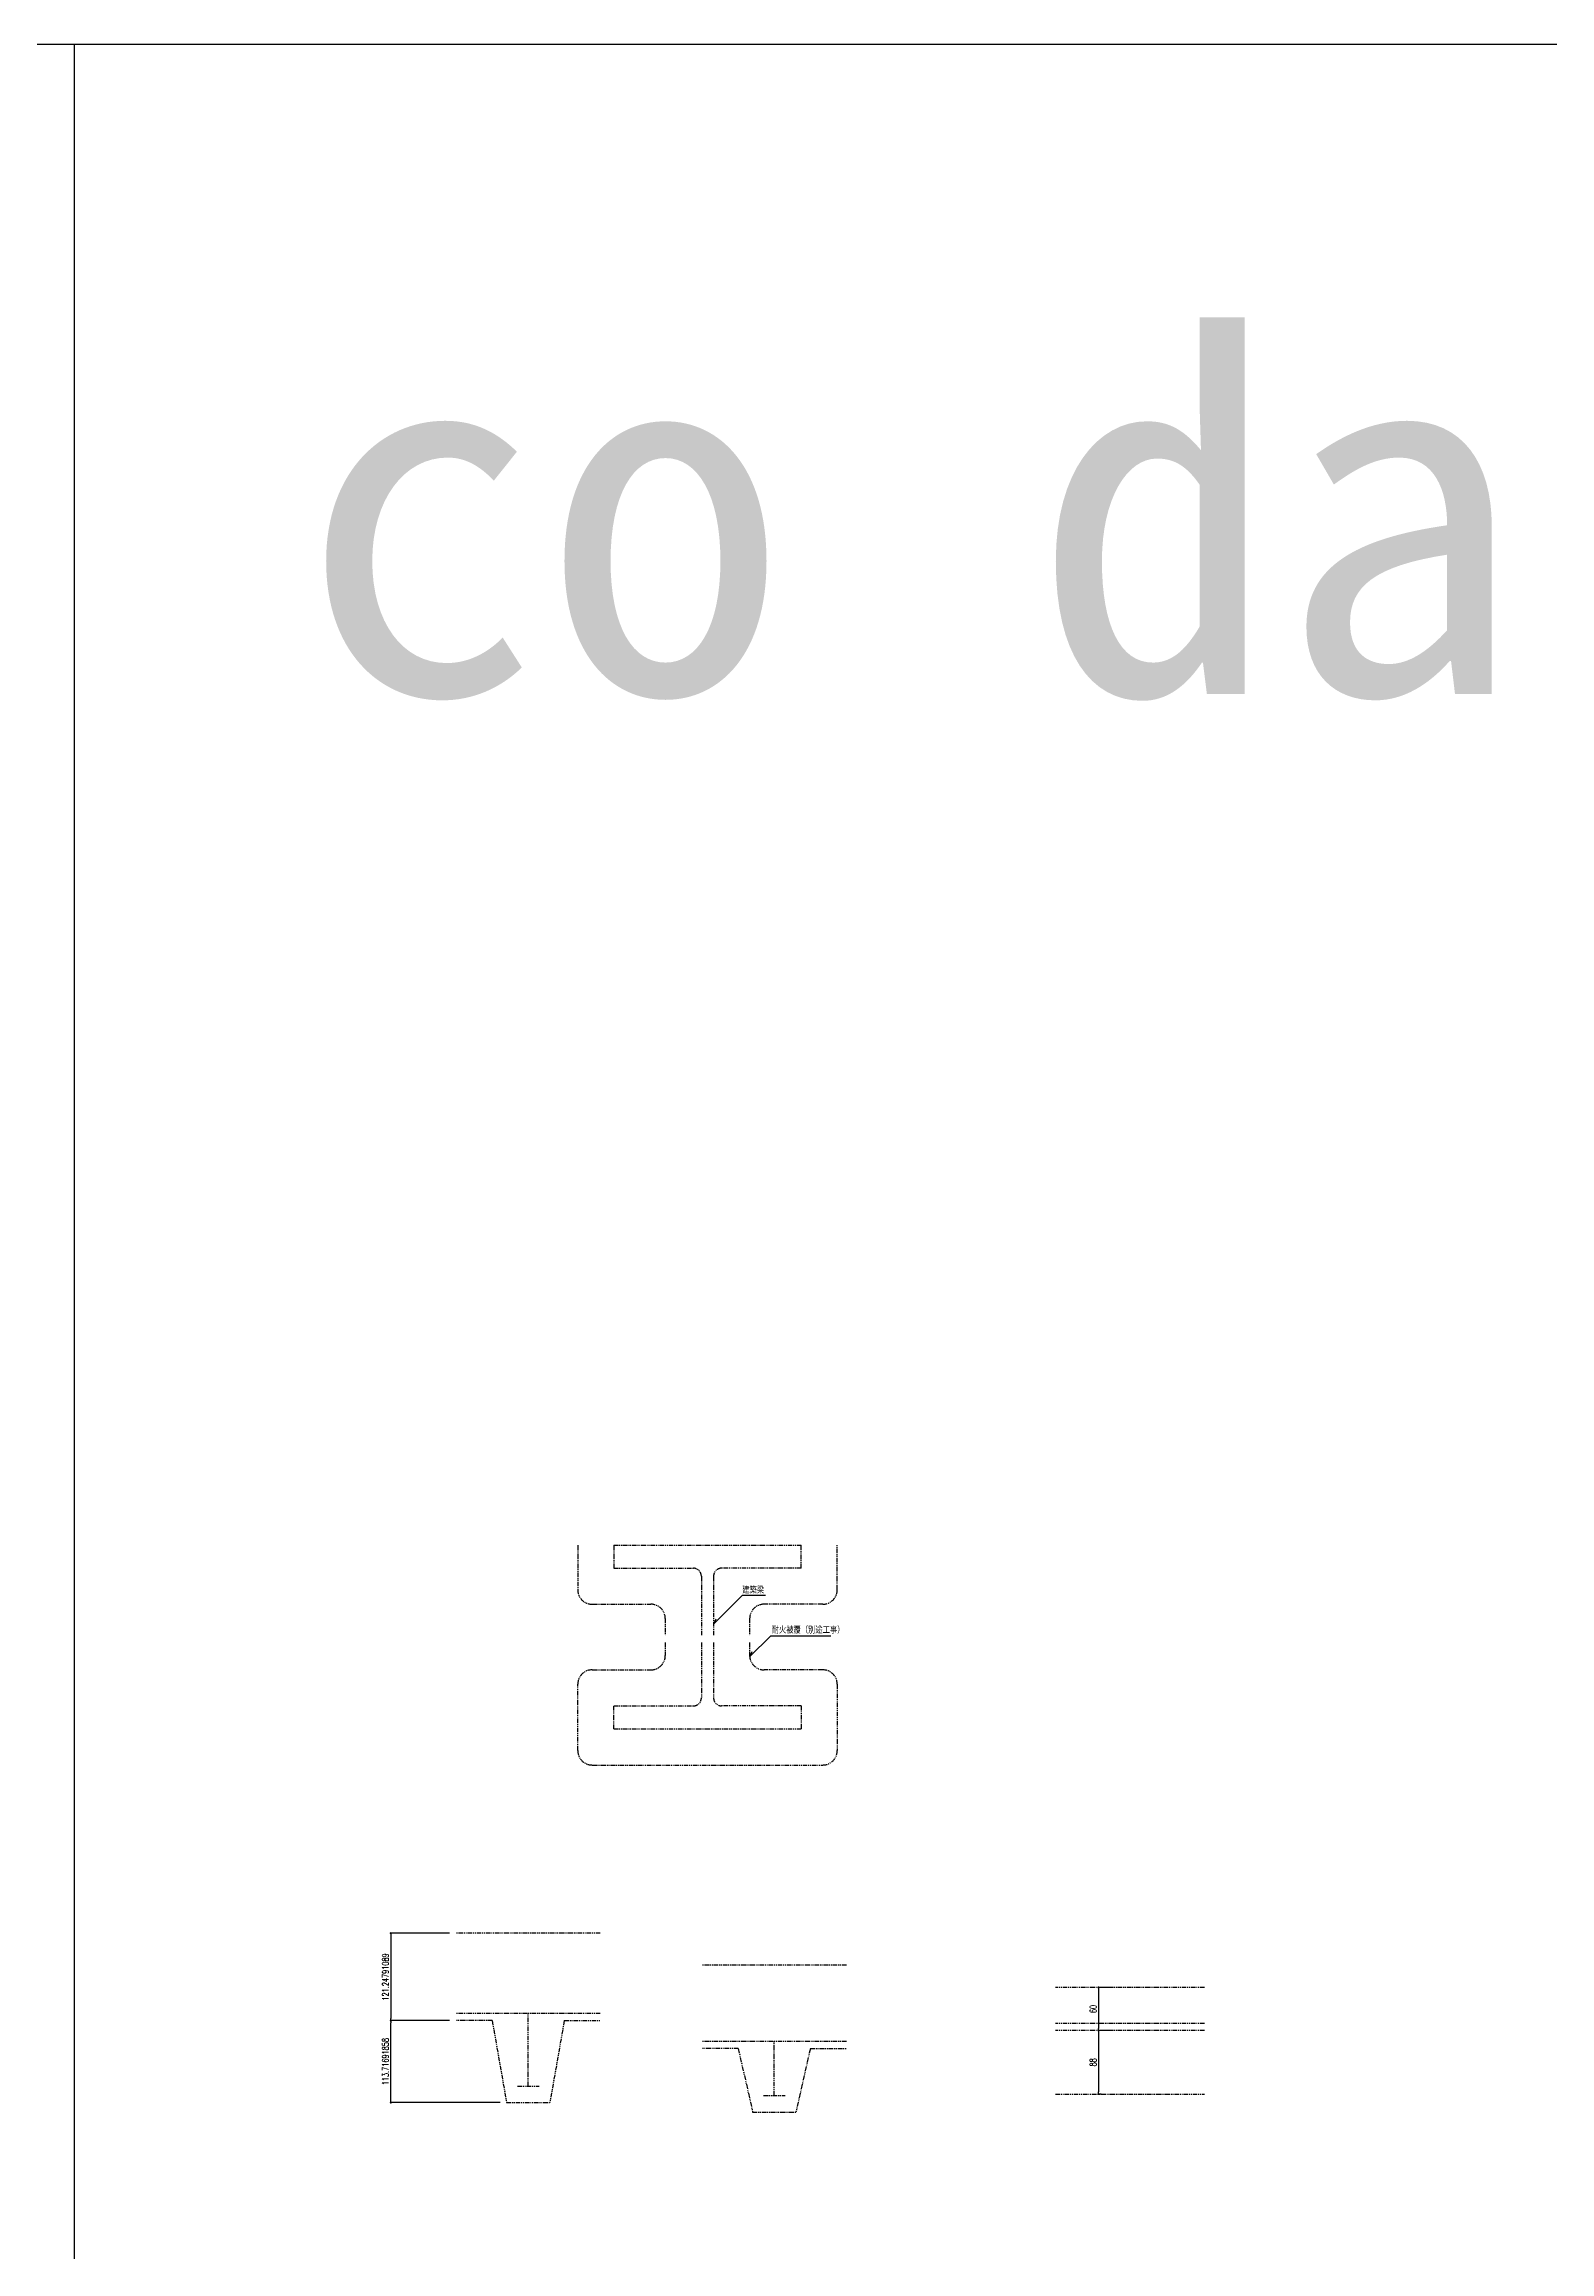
# Model space of a CAD drawing. Extents: x -275225 to 47266, y -41063 to 95295.
# Drawn here: x -214386 to -212297, y -20208 to -17145 of the extents above; entities that cross this region are included whole.
import ezdxf

# ---------------------------------------------------------------- set-up
doc = ezdxf.new("R2010")
doc.units = 0
doc.header["$LTSCALE"] = 0.2
doc.header["$PDMODE"] = 99
doc.header["$PDSIZE"] = 5
doc.linetypes.add('PHANTOM', pattern=[63.5, 31.75, -6.35, 6.35, -6.35, 6.35, -6.35])
for name, color, linetype in [('_P18_製品寸法', 9, 'Continuous'), ('_別途', 6, 'PHANTOM'), ('_図面枠', 7, 'Continuous'), ('_文字', 3, 'Continuous'), ('_製品寸法', 9, 'Continuous')]:
    doc.layers.add(name, color=color, linetype=linetype)
doc.styles.add('OKAMURA', font='SIMPLEX.shx', dxfattribs={"width": 0.7, "bigfont": 'BIGFONT.shx'})
doc.styles.add('OKAMURA-G', font='MS Gothic.ttf')
doc.dimstyles.new('OKAMURA-003', dxfattribs={"dimscale": 3, "dimtxt": 3, "dimasz": 1, "dimexe": 0, "dimexo": 3, "dimgap": 1, "dimtad": 1, "dimdec": 3, "dimdsep": 46, "dimtxsty": 'OKAMURA', "dimblk1": 'DOT', "dimblk2": 'DOT', "dimsah": 1, "dimcen": 0, "dimclrd": 9, "dimclre": 9, "dimclrt": 3, "dimadec": 0, "dimazin": 0, "dimtfac": 1, "dimtdec": 3, "dimtix": 1, "dimtmove": 2, "dimatfit": 3, "dimldrblk": 'NONE', "dimfxl": 0, "dimtolj": 1, "dimarcsym": 0})
doc.dimstyles.new('OKAMURA-050', dxfattribs={"dimscale": 50, "dimtxt": 3, "dimasz": 1, "dimexe": 0, "dimexo": 3, "dimgap": 1, "dimtad": 1, "dimdec": 8, "dimdsep": 46, "dimtxsty": 'OKAMURA', "dimblk1": 'DOT', "dimblk2": 'DOT', "dimsah": 1, "dimcen": 0, "dimclrt": 3, "dimadec": 0, "dimazin": 0, "dimtfac": 1, "dimtdec": 8, "dimtix": 1, "dimtmove": 2, "dimatfit": 3, "dimfxl": 1, "dimtolj": 1, "dimarcsym": 0})

# ---------------------------------------------------------------- blocks, each defined once
blk = doc.blocks.new('*U922')
at = {"layer": '_別途'}
for p, q in [((-180, 0), (-180, -62)), ((-130, 0), (-130, -32)), ((-130, 0), (130, 0)), ((130, -32), (130, 0)), ((180, -62), (180, 0)), ((-130, -32), (-19.5, -32)), ((-8.5, -43), (-8.5, -125)), ((8.5, -43), (8.5, -125)), ((130, -32), (19.5, -32)), ((-160, -82), (-78.5, -82)), ((160, -82), (78.5, -82)), ((-58.5, -102), (-58.5, -125)), ((58.5, -102), (58.5, -125)), ((-58.5, -135), (-58.5, -153)), ((-8.5, -135), (-8.5, -212)), ((8.5, -135), (8.5, -212)), ((58.5, -135), (58.5, -153)), ((-160, -173), (-78.5, -173)), ((160, -173), (78.5, -173)), ((-180, -285), (-180, -193)), ((180, -193), (180, -285)), ((-130, -223), (-19.5, -223)), ((-130, -255), (-130, -223)), ((130, -223), (19.5, -223)), ((130, -223), (130, -255)), ((-130, -255), (130, -255)), ((-160, -305), (160, -305))]:
    blk.add_line(p, q, dxfattribs=at)
for centre, radius, start, end in [((-19.5, -43), 11, 0, 90), ((19.5, -43), 11, 90, 180), ((-160, -62), 20, 180, 270), ((-78.5, -102), 20, 0, 90), ((78.5, -102), 20, 90, 180), ((160, -62), 20, 270, 0), ((-78.5, -153), 20, 270, 0), ((78.5, -153), 20, 180, 270), ((-160, -193), 20, 90, 180), ((160, -193), 20, 0, 90), ((-19.5, -212), 11, 270, 0), ((19.5, -212), 11, 180, 270), ((-160, -285), 20, 180, 270), ((160, -285), 20, 270, 0)]:
    blk.add_arc(centre, radius, start, end, dxfattribs=at)
at = {"layer": '_文字', "color": 9}
for points in [[(11.7, -102.9), (8.5, -109.8), (48.6, -69.6), (80.4, -69.6)], [(61.7, -148.1), (58.5, -155), (87.7, -125.8), (171.3, -125.8)]]:
    blk.add_lwpolyline(points, dxfattribs=at)
at = {"layer": '_文字', "style": 'OKAMURA', "width": 0.8}
for s, p in [('建築梁', (48.3, -67.1)), ('耐火被覆（別途工事）', (89.2, -122.5))]:
    blk.add_text(s, height=9, dxfattribs=at).set_placement(p)
blk = doc.blocks.new('*U77')
at = {"layer": '_別途'}
for p, q in [((100, 203.9), (-100, 203.9)), ((100, 98), (-100, 98)), ((0, 23), (0, 98)), ((-50, 88), (-100, 88)), ((-50, 88), (-30, 0)), ((50, 88), (30, 0)), ((50, 88), (100, 88)), ((-30, 0), (30, 0)), ((-15, 23), (15, 23))]:
    blk.add_line(p, q, dxfattribs=at)
blk = doc.blocks.new('_DOT')
at = {"color": 0, "linetype": 'ByBlock'}
blk.add_line((-0.5, 0), (-1, 0), dxfattribs=at)
at = {"color": 0, "linetype": 'ByBlock', "const_width": 0.5}
blk.add_lwpolyline([(-0.25, 0, 1), (0.25, 0, 1)], format="xyb", close=True, dxfattribs=at)
blk = doc.blocks.new('*D75')
at = {"color": 0, "lineweight": -2, "transparency": 16777216}
for p, q in [((-109, 235), (-190.6, 235)), ((-190.6, 232), (-190.6, 116.7)), ((-109, 113.7), (-190.6, 113.7))]:
    blk.add_line(p, q, dxfattribs=at)
at = {"layer": 'Defpoints', "color": 0, "transparency": 16777216}
for p in [(-100, 235), (-190.6, 113.7), (-100, 113.7)]:
    blk.add_point(p, dxfattribs=at)
at = {"color": 0, "lineweight": -2, "transparency": 16777216, "xscale": 3, "yscale": 3, "zscale": 3}
for p, rotation in [((-190.6, 235), 90), ((-190.6, 113.7), 270)]:
    blk.add_blockref('_DOT', p, dxfattribs=dict(at, rotation=rotation))
at = {"color": 3, "transparency": 16777216, "insert": (-198.1, 174.3), "char_height": 9, "attachment_point": 5, "rotation": 90, "style": 'OKAMURA'}
blk.add_mtext('\\A1;121.24791089', dxfattribs=at)
blk = doc.blocks.new('*D76')
at = {"color": 0, "lineweight": -2, "transparency": 16777216}
for p, q in [((-109, 113.7), (-190.6, 113.7)), ((-190.6, 3), (-190.6, 110.7)), ((-39, 0), (-190.6, 0))]:
    blk.add_line(p, q, dxfattribs=at)
at = {"layer": 'Defpoints', "color": 0, "transparency": 16777216}
for p in [(-190.6, 113.7), (-100, 113.7), (-30, 0)]:
    blk.add_point(p, dxfattribs=at)
at = {"color": 0, "lineweight": -2, "transparency": 16777216, "xscale": 3, "yscale": 3, "zscale": 3}
for p, rotation in [((-190.6, 113.7), 90), ((-190.6, 0), 270)]:
    blk.add_blockref('_DOT', p, dxfattribs=dict(at, rotation=rotation))
at = {"color": 3, "transparency": 16777216, "insert": (-198.1, 56.9), "char_height": 9, "attachment_point": 5, "rotation": 90, "style": 'OKAMURA'}
blk.add_mtext('\\A1;113.71691858', dxfattribs=at)
blk = doc.blocks.new('*D82')
at = {"layer": '_製品寸法', "color": 9, "lineweight": -2, "transparency": 16777216}
for p, q in [((73.6, 0), (59.8, 0)), ((59.8, -3), (59.8, -85)), ((63.6, -88), (59.8, -88))]:
    blk.add_line(p, q, dxfattribs=at)
at = {"layer": 'Defpoints', "color": 0, "transparency": 16777216}
for p in [(82.6, 0), (59.8, -88), (72.6, -88)]:
    blk.add_point(p, dxfattribs=at)
at = {"layer": '_製品寸法', "color": 9, "lineweight": -2, "transparency": 16777216, "xscale": 3, "yscale": 3, "zscale": 3}
for p, rotation in [((59.8, 0), 90), ((59.8, -88), 270)]:
    blk.add_blockref('_DOT', p, dxfattribs=dict(at, rotation=rotation))
at = {"layer": '_製品寸法', "color": 3, "transparency": 16777216, "insert": (52.3, -44), "char_height": 9, "attachment_point": 5, "rotation": 90, "style": 'OKAMURA'}
blk.add_mtext('\\A1;88', dxfattribs=at)
blk = doc.blocks.new('_None')
blk = doc.blocks.new('*D83')
at = {"layer": '_製品寸法', "color": 9, "lineweight": -2, "transparency": 16777216}
for p, q in [((73.6, 60), (59.8, 60)), ((59.8, 57), (59.8, 3)), ((73.6, 0), (59.8, 0))]:
    blk.add_line(p, q, dxfattribs=at)
at = {"layer": 'Defpoints', "color": 0, "transparency": 16777216}
for p in [(82.6, 60), (59.8, 0), (82.6, 0)]:
    blk.add_point(p, dxfattribs=at)
at = {"layer": '_製品寸法', "color": 9, "lineweight": -2, "transparency": 16777216, "xscale": 3, "yscale": 3, "zscale": 3}
for p, rotation in [((59.8, 60), 90), ((59.8, 0), 270)]:
    blk.add_blockref('_DOT', p, dxfattribs=dict(at, rotation=rotation))
at = {"layer": '_製品寸法', "color": 3, "transparency": 16777216, "insert": (52.3, 30), "char_height": 9, "attachment_point": 5, "rotation": 90, "style": 'OKAMURA'}
blk.add_mtext('\\A1;60', dxfattribs=at)
blk = doc.blocks.new('*U74')
at = {"layer": '_別途'}
for p, q in [((100, 234.96482947), (-100, 234.96482947)), ((100, 123.71691858), (-100, 123.71691858)), ((0, 23), (0, 123.71691858)), ((-50, 113.71691858), (-100, 113.71691858)), ((-50, 113.71691858), (-30, 0)), ((50, 113.71691858), (30, 0)), ((50, 113.71691858), (100, 113.71691858)), ((-30, 0), (30, 0)), ((-15, 23), (15, 23))]:
    blk.add_line(p, q, dxfattribs=at)
for p1, picture, middle in [((-100, 234.9648294689), '*D75', (-198.0919147846, 174.3408740224)), ((-30, 0), '*D76', (-198.0919147846, 56.8584592879))]:
    dim = blk.add_linear_dim(base=(-190.5919147846, 113.7169185758), p1=p1, p2=(-100, 113.7169185758), angle=90, dimstyle='OKAMURA-050', override={"dimscale": 3, "dimexo": 3})
    dim.commit()
    dim.dimension.update_dxf_attribs({"geometry": picture, "text_midpoint": middle})
blk = doc.blocks.new('*U81')
at = {"layer": '_別途'}
for p, q in [((207, 60), (0, 60)), ((207, 10), (0, 10)), ((207, 0), (0, 0)), ((0, -88), (207, -88))]:
    blk.add_line(p, q, dxfattribs=at)
at = {"layer": '_製品寸法'}
for base, p1, p2, picture, middle in [((59.8413, 0), (82.6354, 60), (82.6354, 0), '*D83', (52.3413, 30)), ((59.8413, -88), (82.6354, 0), (72.6134, -88), '*D82', (52.3413, -44))]:
    dim = blk.add_linear_dim(base=base, p1=p1, p2=p2, angle=90, dimstyle='OKAMURA-003', dxfattribs=at)
    dim.commit()
    dim.dimension.update_dxf_attribs({"geometry": picture, "text_midpoint": middle})

msp = doc.modelspace()

# ---------------------------------------------------------------- linework, layer by layer
at = {"layer": '_P18_製品寸法'}
for p, q in [((-216472.096, -17145.3434), (-194872.9243, -17145.3434)), ((-214344.4639, -17145.3434), (-214344.4639, -22089.9077))]:
    msp.add_line(p, q, dxfattribs=at)

# ---------------------------------------------------------------- block references
for name, p in [('*U922', (-213465.9919, -19227.44)), ('*U74', (-213714.6764, -20000.7739)), ('*U77', (-213373.3113, -20013.8664)), ('*U81', (-212983.3367, -19900.9336))]:
    msp.add_blockref(name, p)

# ---------------------------------------------------------------- texts
at = {"layer": '_図面枠', "color": 3, "style": 'OKAMURA-G'}
msp.add_text('co da', height=500, dxfattribs=at).set_placement((-214034.4445, -18046.7307))

doc.saveas('drawing.dxf')
